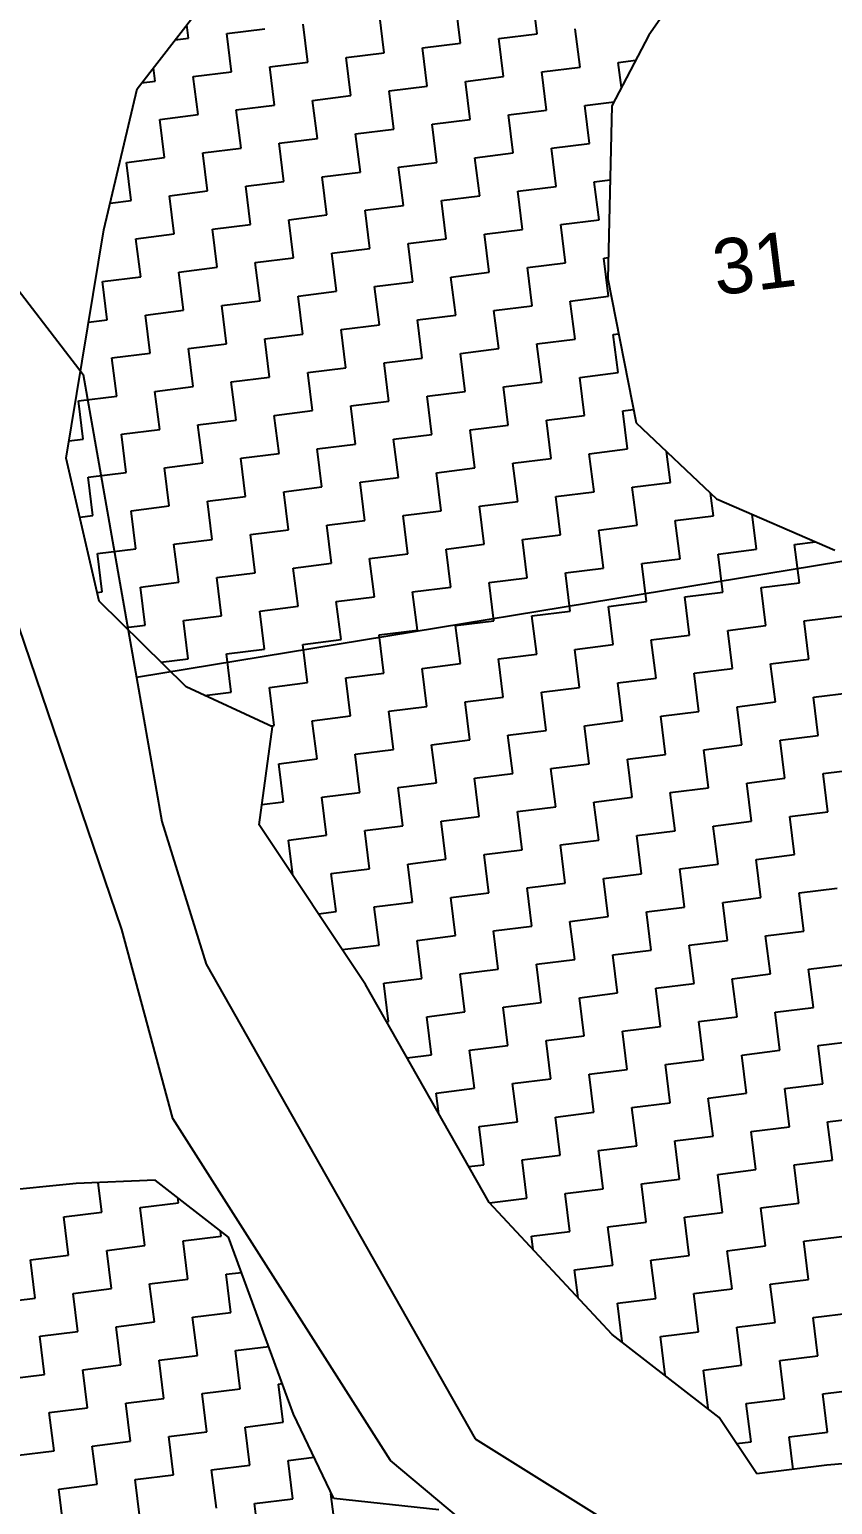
# Model space of a CAD drawing. Header units: metres. Extents: x 290108 to 292128, y 1990044 to 1991719.
# Drawn here: x 291066.2 to 291171.6, y 1990286.6 to 1990480.2 of the extents above; entities that cross this region are included whole.
import ezdxf
from ezdxf.enums import TextEntityAlignment as Align

# ---------------------------------------------------------------- set-up
doc = ezdxf.new("R2010")
doc.units = ezdxf.units.M
doc.header["$MEASUREMENT"] = 0
for name, color, linetype in [('POLY_HATCH', 12, 'Continuous'), ('POLY_PARCEL', 6, 'Continuous'), ('POLY_ROAD', 30, 'Continuous'), ('TEXT_PARCEL', 7, 'Continuous')]:
    doc.layers.add(name, color=color, linetype=linetype)
doc.styles.add('TEXT_MAP', font='')
doc.styles.get('TEXT_MAP').set_extended_font_data('Kruti Dev 050')

msp = doc.modelspace()

# ---------------------------------------------------------------- linework, layer by layer
at = {"layer": 'POLY_HATCH'}
for p, q in [((291152.6, 1990486.74), (291147.5, 1990479.45)), ((291080.36, 1990472.43), (291088.41, 1990482.76)), ((291147.5, 1990479.45), (291142.66, 1990470.18)), ((291076, 1990453.89), (291080.36, 1990472.43)), ((291142.66, 1990470.18), (291142.15, 1990447.46)), ((291071.06, 1990423.95), (291076, 1990453.89)), ((291142.15, 1990447.46), (291145.83, 1990428.59)), ((291145.83, 1990428.59), (291156.41, 1990418.58)), ((291075.39, 1990405.17), (291071.06, 1990423.95)), ((291156.41, 1990418.58), (291171.92, 1990411.84)), ((291086.8, 1990393.92), (291075.39, 1990405.17)), ((291098.12, 1990388.67), (291086.8, 1990393.92)), ((291096.39, 1990375.79), (291098.12, 1990388.67)), ((291110.33, 1990354.86), (291096.39, 1990375.79)), ((291126.56, 1990326.23), (291110.33, 1990354.86)), ((291072.37, 1990328.75), (291054.78, 1990326.99)), ((291082.74, 1990329.17), (291072.37, 1990328.75)), ((291092.36, 1990321.68), (291082.74, 1990329.17)), ((291142.71, 1990308.91), (291126.56, 1990326.23)), ((291100.9, 1990298.44), (291092.36, 1990321.68)), ((291156.74, 1990298), (291142.71, 1990308.91)), ((291106.19, 1990287.37), (291100.9, 1990298.44)), ((291161.66, 1990290.61), (291156.74, 1990298)), ((291186.7, 1990293.06), (291170.85, 1990291.75)), ((291170.85, 1990291.75), (291161.66, 1990290.61)), ((291119.97, 1990285.91), (291106.19, 1990287.37))]:
    msp.add_line(p, q, dxfattribs=at)
at = {"layer": 'POLY_HATCH', "linetype": 'Continuous'}
for p, q in [((291132.85, 1990479.64), (291132.22, 1990484.66)), ((291122.82, 1990478.4), (291122.2, 1990483.41)), ((291087.12, 1990479.04), (291086.9, 1990480.82)), ((291102.78, 1990475.9), (291102.15, 1990480.91)), ((291112.8, 1990477.15), (291112.18, 1990482.16)), ((291085.35, 1990478.82), (291087.12, 1990479.04)), ((291092.13, 1990479.67), (291097.14, 1990480.29)), ((291092.76, 1990474.66), (291092.13, 1990479.67)), ((291127.84, 1990479.02), (291132.85, 1990479.64)), ((291128.46, 1990474.01), (291127.84, 1990479.02)), ((291138.48, 1990475.26), (291137.86, 1990480.27)), ((291107.79, 1990476.53), (291112.8, 1990477.15)), ((291117.81, 1990477.77), (291122.82, 1990478.4)), ((291118.44, 1990472.76), (291117.81, 1990477.77)), ((291082.73, 1990473.41), (291082.51, 1990475.18)), ((291097.77, 1990475.28), (291102.78, 1990475.9)), ((291098.39, 1990470.27), (291097.77, 1990475.28)), ((291108.41, 1990471.52), (291107.79, 1990476.53)), ((291133.47, 1990474.63), (291138.48, 1990475.26)), ((291143.49, 1990475.88), (291145.79, 1990476.16)), ((291143.91, 1990472.57), (291143.49, 1990475.88)), ((291080.96, 1990473.19), (291082.73, 1990473.41)), ((291087.74, 1990474.03), (291092.76, 1990474.66)), ((291088.37, 1990469.02), (291087.74, 1990474.03)), ((291123.45, 1990473.39), (291128.46, 1990474.01)), ((291124.07, 1990468.37), (291123.45, 1990473.39)), ((291134.09, 1990469.62), (291133.47, 1990474.63)), ((291103.4, 1990470.89), (291108.41, 1990471.52)), ((291113.42, 1990472.14), (291118.44, 1990472.76)), ((291114.05, 1990467.13), (291113.42, 1990472.14)), ((291093.38, 1990469.64), (291098.39, 1990470.27)), ((291094, 1990464.63), (291093.38, 1990469.64)), ((291104.03, 1990465.88), (291103.4, 1990470.89)), ((291129.08, 1990469), (291134.09, 1990469.62)), ((291139.11, 1990470.24), (291142.94, 1990470.72)), ((291139.73, 1990465.23), (291139.11, 1990470.24)), ((291083.36, 1990468.4), (291088.37, 1990469.02)), ((291083.98, 1990463.39), (291083.36, 1990468.4)), ((291119.06, 1990467.75), (291124.07, 1990468.37)), ((291119.68, 1990462.74), (291119.06, 1990467.75)), ((291129.71, 1990463.99), (291129.08, 1990469)), ((291099.01, 1990465.26), (291104.03, 1990465.88)), ((291109.04, 1990466.5), (291114.05, 1990467.13)), ((291109.66, 1990461.49), (291109.04, 1990466.5)), ((291078.97, 1990462.76), (291083.98, 1990463.39)), ((291088.99, 1990464.01), (291094, 1990464.63)), ((291089.61, 1990459), (291088.99, 1990464.01)), ((291099.64, 1990460.25), (291099.01, 1990465.26)), ((291124.69, 1990463.36), (291129.71, 1990463.99)), ((291125.32, 1990458.35), (291124.69, 1990463.36)), ((291134.72, 1990464.61), (291139.73, 1990465.23)), ((291135.34, 1990459.6), (291134.72, 1990464.61)), ((291079.59, 1990457.75), (291078.97, 1990462.76)), ((291104.65, 1990460.87), (291109.66, 1990461.49)), ((291114.67, 1990462.12), (291119.68, 1990462.74)), ((291115.3, 1990457.1), (291114.67, 1990462.12)), ((291094.63, 1990459.62), (291099.64, 1990460.25)), ((291095.25, 1990454.61), (291094.63, 1990459.62)), ((291105.27, 1990455.86), (291104.65, 1990460.87)), ((291130.33, 1990458.97), (291135.34, 1990459.6)), ((291140.35, 1990460.22), (291142.44, 1990460.48)), ((291140.98, 1990455.21), (291140.35, 1990460.22)), ((291076.83, 1990457.41), (291079.59, 1990457.75)), ((291084.6, 1990458.38), (291089.61, 1990459)), ((291085.23, 1990453.36), (291084.6, 1990458.38)), ((291120.31, 1990457.73), (291125.32, 1990458.35)), ((291120.93, 1990452.72), (291120.31, 1990457.73)), ((291130.95, 1990453.96), (291130.33, 1990458.97)), ((291100.26, 1990455.23), (291105.27, 1990455.86)), ((291110.28, 1990456.48), (291115.3, 1990457.1)), ((291110.91, 1990451.47), (291110.28, 1990456.48)), ((291090.24, 1990453.99), (291095.25, 1990454.61)), ((291090.86, 1990448.98), (291090.24, 1990453.99)), ((291100.88, 1990450.22), (291100.26, 1990455.23)), ((291125.94, 1990453.34), (291130.95, 1990453.96)), ((291135.96, 1990454.59), (291140.98, 1990455.21)), ((291136.59, 1990449.58), (291135.96, 1990454.59)), ((291080.22, 1990452.74), (291085.23, 1990453.36)), ((291080.84, 1990447.73), (291080.22, 1990452.74)), ((291115.92, 1990452.09), (291120.93, 1990452.72)), ((291116.54, 1990447.08), (291115.92, 1990452.09)), ((291126.56, 1990448.33), (291125.94, 1990453.34)), ((291095.87, 1990449.6), (291100.88, 1990450.22)), ((291105.9, 1990450.85), (291110.91, 1990451.47)), ((291106.52, 1990445.83), (291105.9, 1990450.85)), ((291141.6, 1990450.2), (291142.21, 1990450.28)), ((291142.22, 1990445.19), (291141.6, 1990450.2)), ((291085.85, 1990448.35), (291090.86, 1990448.98)), ((291086.47, 1990443.34), (291085.85, 1990448.35)), ((291096.5, 1990444.59), (291095.87, 1990449.6)), ((291121.55, 1990447.71), (291126.56, 1990448.33)), ((291131.58, 1990448.95), (291136.59, 1990449.58)), ((291132.2, 1990443.94), (291131.58, 1990448.95)), ((291075.83, 1990447.11), (291080.84, 1990447.73)), ((291076.45, 1990442.09), (291075.83, 1990447.11)), ((291111.53, 1990446.46), (291116.54, 1990447.08)), ((291112.15, 1990441.45), (291111.53, 1990446.46)), ((291122.18, 1990442.69), (291121.55, 1990447.71)), ((291091.48, 1990443.96), (291096.5, 1990444.59)), ((291101.51, 1990445.21), (291106.52, 1990445.83)), ((291102.13, 1990440.2), (291101.51, 1990445.21)), ((291137.21, 1990444.56), (291142.22, 1990445.19)), ((291137.83, 1990439.55), (291137.21, 1990444.56)), ((291074, 1990441.79), (291076.45, 1990442.09)), ((291081.46, 1990442.72), (291086.47, 1990443.34)), ((291082.09, 1990437.71), (291081.46, 1990442.72)), ((291092.11, 1990438.95), (291091.48, 1990443.96)), ((291117.17, 1990442.07), (291122.18, 1990442.69)), ((291117.79, 1990437.06), (291117.17, 1990442.07)), ((291127.19, 1990443.32), (291132.2, 1990443.94)), ((291127.81, 1990438.31), (291127.19, 1990443.32)), ((291097.12, 1990439.58), (291102.13, 1990440.2)), ((291107.14, 1990440.82), (291112.15, 1990441.45)), ((291107.77, 1990435.81), (291107.14, 1990440.82)), ((291142.85, 1990440.18), (291143.55, 1990440.26)), ((291143.47, 1990435.16), (291142.85, 1990440.18)), ((291087.1, 1990438.33), (291092.11, 1990438.95)), ((291087.72, 1990433.32), (291087.1, 1990438.33)), ((291097.74, 1990434.56), (291097.12, 1990439.58)), ((291122.8, 1990437.68), (291127.81, 1990438.31)), ((291132.82, 1990438.93), (291137.83, 1990439.55)), ((291133.45, 1990433.92), (291132.82, 1990438.93)), ((291077.07, 1990437.08), (291082.09, 1990437.71)), ((291077.7, 1990432.07), (291077.07, 1990437.08)), ((291112.78, 1990436.44), (291117.79, 1990437.06)), ((291113.4, 1990431.42), (291112.78, 1990436.44)), ((291123.42, 1990432.67), (291122.8, 1990437.68)), ((291092.73, 1990433.94), (291097.74, 1990434.56)), ((291102.75, 1990435.19), (291107.77, 1990435.81)), ((291103.38, 1990430.18), (291102.75, 1990435.19)), ((291138.46, 1990434.54), (291143.47, 1990435.16)), ((291139.08, 1990429.53), (291138.46, 1990434.54)), ((291082.71, 1990432.69), (291087.72, 1990433.32)), ((291083.33, 1990427.68), (291082.71, 1990432.69)), ((291093.36, 1990428.93), (291092.73, 1990433.94)), ((291118.41, 1990432.05), (291123.42, 1990432.67)), ((291128.44, 1990433.29), (291133.45, 1990433.92)), ((291129.06, 1990428.28), (291128.44, 1990433.29)), ((291072.69, 1990431.45), (291077.7, 1990432.07)), ((291073.31, 1990426.44), (291072.69, 1990431.45)), ((291108.39, 1990430.8), (291113.4, 1990431.42)), ((291109.01, 1990425.79), (291108.39, 1990430.8)), ((291119.04, 1990427.04), (291118.41, 1990432.05)), ((291088.34, 1990428.31), (291093.36, 1990428.93)), ((291098.37, 1990429.55), (291103.38, 1990430.18)), ((291098.99, 1990424.54), (291098.37, 1990429.55)), ((291134.07, 1990428.91), (291139.08, 1990429.53)), ((291134.69, 1990423.89), (291134.07, 1990428.91)), ((291144.09, 1990430.15), (291145.49, 1990430.33)), ((291144.72, 1990425.14), (291144.09, 1990430.15)), ((291078.32, 1990427.06), (291083.33, 1990427.68)), ((291078.94, 1990422.05), (291078.32, 1990427.06)), ((291088.97, 1990423.3), (291088.34, 1990428.31)), ((291114.02, 1990426.41), (291119.04, 1990427.04)), ((291124.05, 1990427.66), (291129.06, 1990428.28)), ((291124.67, 1990422.65), (291124.05, 1990427.66)), ((291071.43, 1990426.2), (291073.31, 1990426.44)), ((291104, 1990425.17), (291109.01, 1990425.79)), ((291104.62, 1990420.15), (291104, 1990425.17)), ((291114.65, 1990421.4), (291114.02, 1990426.41)), ((291139.7, 1990424.52), (291144.72, 1990425.14)), ((291150.35, 1990420.75), (291149.85, 1990424.79)), ((291083.96, 1990422.67), (291088.97, 1990423.3)), ((291084.58, 1990417.66), (291083.96, 1990422.67)), ((291093.98, 1990423.92), (291098.99, 1990424.54)), ((291094.6, 1990418.91), (291093.98, 1990423.92)), ((291129.68, 1990423.27), (291134.69, 1990423.89)), ((291130.31, 1990418.26), (291129.68, 1990423.27)), ((291140.33, 1990419.51), (291139.7, 1990424.52)), ((291073.93, 1990421.42), (291078.94, 1990422.05)), ((291074.56, 1990416.41), (291073.93, 1990421.42)), ((291109.64, 1990420.78), (291114.65, 1990421.4)), ((291110.26, 1990415.77), (291109.64, 1990420.78)), ((291119.66, 1990422.02), (291124.67, 1990422.65)), ((291120.28, 1990417.01), (291119.66, 1990422.02)), ((291145.34, 1990420.13), (291150.35, 1990420.75)), ((291089.59, 1990418.28), (291094.6, 1990418.91)), ((291099.61, 1990419.53), (291104.62, 1990420.15)), ((291100.24, 1990414.52), (291099.61, 1990419.53)), ((291135.32, 1990418.88), (291140.33, 1990419.51)), ((291135.94, 1990413.87), (291135.32, 1990418.88)), ((291145.96, 1990415.12), (291145.34, 1990420.13)), ((291155.99, 1990416.37), (291155.62, 1990419.33)), ((291079.57, 1990417.04), (291084.58, 1990417.66)), ((291080.19, 1990412.03), (291079.57, 1990417.04)), ((291090.21, 1990413.27), (291089.59, 1990418.28)), ((291115.27, 1990416.39), (291120.28, 1990417.01)), ((291125.29, 1990417.64), (291130.31, 1990418.26)), ((291125.92, 1990412.63), (291125.29, 1990417.64)), ((291072.85, 1990416.2), (291074.56, 1990416.41)), ((291105.25, 1990415.14), (291110.26, 1990415.77)), ((291105.87, 1990410.13), (291105.25, 1990415.14)), ((291115.89, 1990411.38), (291115.27, 1990416.39)), ((291140.95, 1990414.5), (291145.96, 1990415.12)), ((291150.97, 1990415.74), (291155.99, 1990416.37)), ((291151.6, 1990410.73), (291150.97, 1990415.74)), ((291161.62, 1990411.98), (291161.05, 1990416.56)), ((291085.2, 1990412.65), (291090.21, 1990413.27)), ((291095.23, 1990413.9), (291100.24, 1990414.52)), ((291095.85, 1990408.88), (291095.23, 1990413.9)), ((291130.93, 1990413.25), (291135.94, 1990413.87)), ((291131.55, 1990408.24), (291130.93, 1990413.25)), ((291141.58, 1990409.48), (291140.95, 1990414.5)), ((291075.18, 1990411.4), (291080.19, 1990412.03)), ((291075.8, 1990406.39), (291075.18, 1990411.4)), ((291085.83, 1990407.64), (291085.2, 1990412.65)), ((291110.88, 1990410.75), (291115.89, 1990411.38)), ((291120.91, 1990412), (291125.92, 1990412.63)), ((291121.53, 1990406.99), (291120.91, 1990412)), ((291156.61, 1990411.35), (291161.62, 1990411.98)), ((291157.23, 1990406.34), (291156.61, 1990411.35)), ((291166.63, 1990412.6), (291169.38, 1990412.94)), ((291167.26, 1990407.59), (291166.63, 1990412.6)), ((291100.86, 1990409.51), (291105.87, 1990410.13)), ((291101.48, 1990404.5), (291100.86, 1990409.51)), ((291111.51, 1990405.74), (291110.88, 1990410.75)), ((291136.56, 1990408.86), (291141.58, 1990409.48)), ((291146.59, 1990410.11), (291151.6, 1990410.73)), ((291147.21, 1990405.1), (291146.59, 1990410.11)), ((291080.81, 1990407.01), (291085.83, 1990407.64)), ((291090.84, 1990408.26), (291095.85, 1990408.88)), ((291091.46, 1990403.25), (291090.84, 1990408.26)), ((291126.54, 1990407.61), (291131.55, 1990408.24)), ((291127.16, 1990402.6), (291126.54, 1990407.61)), ((291137.19, 1990403.85), (291136.56, 1990408.86)), ((291162.24, 1990406.97), (291167.26, 1990407.59)), ((291075.13, 1990406.31), (291075.8, 1990406.39)), ((291081.44, 1990402), (291080.81, 1990407.01)), ((291106.5, 1990405.12), (291111.51, 1990405.74)), ((291116.52, 1990406.37), (291121.53, 1990406.99)), ((291117.14, 1990401.36), (291116.52, 1990406.37)), ((291152.22, 1990405.72), (291157.23, 1990406.34)), ((291152.84, 1990400.71), (291152.22, 1990405.72)), ((291162.87, 1990401.96), (291162.24, 1990406.97)), ((291096.47, 1990403.87), (291101.48, 1990404.5)), ((291097.1, 1990398.86), (291096.47, 1990403.87)), ((291107.12, 1990400.11), (291106.5, 1990405.12)), ((291132.18, 1990403.23), (291137.19, 1990403.85)), ((291142.2, 1990404.47), (291147.21, 1990405.1)), ((291142.82, 1990399.46), (291142.2, 1990404.47)), ((291078.92, 1990401.69), (291081.44, 1990402)), ((291086.45, 1990402.63), (291091.46, 1990403.25)), ((291087.07, 1990397.61), (291086.45, 1990402.63)), ((291122.15, 1990401.98), (291127.16, 1990402.6)), ((291122.78, 1990396.97), (291122.15, 1990401.98)), ((291132.8, 1990398.21), (291132.18, 1990403.23)), ((291157.86, 1990401.33), (291162.87, 1990401.96)), ((291167.88, 1990402.58), (291172.89, 1990403.2)), ((291168.5, 1990397.57), (291167.88, 1990402.58)), ((291102.11, 1990399.49), (291107.12, 1990400.11)), ((291102.73, 1990394.47), (291102.11, 1990399.49)), ((291112.13, 1990400.73), (291117.14, 1990401.36)), ((291112.75, 1990395.72), (291112.13, 1990400.73)), ((291137.81, 1990398.84), (291142.82, 1990399.46)), ((291147.83, 1990400.08), (291152.84, 1990400.71)), ((291148.46, 1990395.07), (291147.83, 1990400.08)), ((291158.48, 1990396.32), (291157.86, 1990401.33)), ((291083.5, 1990397.17), (291087.07, 1990397.61)), ((291092.08, 1990398.24), (291097.1, 1990398.86)), ((291092.71, 1990393.23), (291092.08, 1990398.24)), ((291127.79, 1990397.59), (291132.8, 1990398.21)), ((291128.41, 1990392.58), (291127.79, 1990397.59)), ((291138.43, 1990393.83), (291137.81, 1990398.84)), ((291163.49, 1990396.94), (291168.5, 1990397.57)), ((291107.74, 1990395.1), (291112.75, 1990395.72)), ((291117.77, 1990396.34), (291122.78, 1990396.97)), ((291118.39, 1990391.33), (291117.77, 1990396.34)), ((291153.47, 1990395.7), (291158.48, 1990396.32)), ((291154.09, 1990390.69), (291153.47, 1990395.7)), ((291164.11, 1990391.93), (291163.49, 1990396.94)), ((291097.72, 1990393.85), (291102.73, 1990394.47)), ((291098.34, 1990388.84), (291097.72, 1990393.85)), ((291108.37, 1990390.09), (291107.74, 1990395.1)), ((291133.42, 1990393.2), (291138.43, 1990393.83)), ((291143.45, 1990394.45), (291148.46, 1990395.07)), ((291144.07, 1990389.44), (291143.45, 1990394.45)), ((291089.23, 1990392.79), (291092.71, 1990393.23)), ((291123.4, 1990391.96), (291128.41, 1990392.58)), ((291124.02, 1990386.94), (291123.4, 1990391.96)), ((291134.05, 1990388.19), (291133.42, 1990393.2)), ((291159.1, 1990391.31), (291164.11, 1990391.93)), ((291169.13, 1990392.56), (291174.14, 1990393.18)), ((291169.75, 1990387.54), (291169.13, 1990392.56)), ((291103.35, 1990389.46), (291108.37, 1990390.09)), ((291113.38, 1990390.71), (291118.39, 1990391.33)), ((291114, 1990385.7), (291113.38, 1990390.71)), ((291149.08, 1990390.06), (291154.09, 1990390.69)), ((291149.7, 1990385.05), (291149.08, 1990390.06)), ((291159.73, 1990386.3), (291159.1, 1990391.31)), ((291097.87, 1990388.78), (291098.34, 1990388.84)), ((291103.98, 1990384.45), (291103.35, 1990389.46)), ((291129.03, 1990387.57), (291134.05, 1990388.19)), ((291139.06, 1990388.81), (291144.07, 1990389.44)), ((291139.68, 1990383.8), (291139.06, 1990388.81)), ((291119.01, 1990386.32), (291124.02, 1990386.94)), ((291119.64, 1990381.31), (291119.01, 1990386.32)), ((291129.66, 1990382.56), (291129.03, 1990387.57)), ((291154.72, 1990385.67), (291159.73, 1990386.3)), ((291164.74, 1990386.92), (291169.75, 1990387.54)), ((291165.36, 1990381.91), (291164.74, 1990386.92)), ((291098.97, 1990383.83), (291103.98, 1990384.45)), ((291108.99, 1990385.07), (291114, 1990385.7)), ((291109.61, 1990380.06), (291108.99, 1990385.07)), ((291144.69, 1990384.43), (291149.7, 1990385.05)), ((291145.32, 1990379.42), (291144.69, 1990384.43)), ((291155.34, 1990380.66), (291154.72, 1990385.67)), ((291099.59, 1990378.82), (291098.97, 1990383.83)), ((291124.65, 1990381.93), (291129.66, 1990382.56)), ((291134.67, 1990383.18), (291139.68, 1990383.8)), ((291135.29, 1990378.17), (291134.67, 1990383.18)), ((291170.37, 1990382.53), (291175.38, 1990383.16)), ((291171, 1990377.52), (291170.37, 1990382.53)), ((291114.62, 1990380.69), (291119.64, 1990381.31)), ((291115.25, 1990375.67), (291114.62, 1990380.69)), ((291125.27, 1990376.92), (291124.65, 1990381.93)), ((291150.33, 1990380.04), (291155.34, 1990380.66)), ((291160.35, 1990381.29), (291165.36, 1990381.91)), ((291160.97, 1990376.27), (291160.35, 1990381.29)), ((291096.75, 1990378.46), (291099.59, 1990378.82)), ((291104.6, 1990379.44), (291109.61, 1990380.06)), ((291105.22, 1990374.43), (291104.6, 1990379.44)), ((291130.28, 1990377.55), (291135.29, 1990378.17)), ((291140.3, 1990378.79), (291145.32, 1990379.42)), ((291140.93, 1990373.78), (291140.3, 1990378.79)), ((291150.95, 1990375.03), (291150.33, 1990380.04)), ((291120.26, 1990376.3), (291125.27, 1990376.92)), ((291120.88, 1990371.29), (291120.26, 1990376.3)), ((291130.91, 1990372.53), (291130.28, 1990377.55)), ((291155.96, 1990375.65), (291160.97, 1990376.27)), ((291165.99, 1990376.9), (291171, 1990377.52)), ((291166.61, 1990371.89), (291165.99, 1990376.9)), ((291100.21, 1990373.8), (291105.22, 1990374.43)), ((291110.24, 1990375.05), (291115.25, 1990375.67)), ((291110.86, 1990370.04), (291110.24, 1990375.05)), ((291145.94, 1990374.4), (291150.95, 1990375.03)), ((291146.56, 1990369.39), (291145.94, 1990374.4)), ((291156.59, 1990370.64), (291155.96, 1990375.65)), ((291100.79, 1990369.18), (291100.21, 1990373.8)), ((291125.89, 1990371.91), (291130.91, 1990372.53)), ((291135.92, 1990373.16), (291140.93, 1990373.78)), ((291136.54, 1990368.15), (291135.92, 1990373.16)), ((291115.87, 1990370.66), (291120.88, 1990371.29)), ((291116.49, 1990365.65), (291115.87, 1990370.66)), ((291126.52, 1990366.9), (291125.89, 1990371.91)), ((291151.57, 1990370.02), (291156.59, 1990370.64)), ((291161.6, 1990371.26), (291166.61, 1990371.89)), ((291162.22, 1990366.25), (291161.6, 1990371.26)), ((291105.85, 1990369.42), (291110.86, 1990370.04)), ((291106.47, 1990364.41), (291105.85, 1990369.42)), ((291141.55, 1990368.77), (291146.56, 1990369.39)), ((291142.17, 1990363.76), (291141.55, 1990368.77)), ((291152.2, 1990365), (291151.57, 1990370.02)), ((291121.51, 1990366.28), (291126.52, 1990366.9)), ((291131.53, 1990367.52), (291136.54, 1990368.15)), ((291132.15, 1990362.51), (291131.53, 1990367.52)), ((291167.23, 1990366.88), (291172.24, 1990367.5)), ((291167.86, 1990361.86), (291167.23, 1990366.88)), ((291111.48, 1990365.03), (291116.49, 1990365.65)), ((291112.11, 1990360.02), (291111.48, 1990365.03)), ((291122.13, 1990361.26), (291121.51, 1990366.28)), ((291147.19, 1990364.38), (291152.2, 1990365)), ((291157.21, 1990365.63), (291162.22, 1990366.25)), ((291157.83, 1990360.62), (291157.21, 1990365.63)), ((291104.16, 1990364.12), (291106.47, 1990364.41)), ((291137.16, 1990363.13), (291142.17, 1990363.76)), ((291137.79, 1990358.12), (291137.16, 1990363.13)), ((291147.81, 1990359.37), (291147.19, 1990364.38)), ((291117.12, 1990360.64), (291122.13, 1990361.26)), ((291127.14, 1990361.89), (291132.15, 1990362.51)), ((291127.76, 1990356.88), (291127.14, 1990361.89)), ((291162.84, 1990361.24), (291167.86, 1990361.86)), ((291163.47, 1990356.23), (291162.84, 1990361.24)), ((291107.29, 1990359.42), (291112.11, 1990360.02)), ((291117.74, 1990355.63), (291117.12, 1990360.64)), ((291142.8, 1990358.75), (291147.81, 1990359.37)), ((291152.82, 1990359.99), (291157.83, 1990360.62)), ((291153.44, 1990354.98), (291152.82, 1990359.99)), ((291122.75, 1990356.25), (291127.76, 1990356.88)), ((291132.78, 1990357.5), (291137.79, 1990358.12)), ((291133.4, 1990352.49), (291132.78, 1990357.5)), ((291143.42, 1990353.74), (291142.8, 1990358.75)), ((291168.48, 1990356.85), (291173.49, 1990357.48)), ((291169.1, 1990351.84), (291168.48, 1990356.85)), ((291112.73, 1990355.01), (291117.74, 1990355.63)), ((291113.35, 1990349.99), (291112.73, 1990355.01)), ((291123.38, 1990351.24), (291122.75, 1990356.25)), ((291148.43, 1990354.36), (291153.44, 1990354.98)), ((291158.46, 1990355.61), (291163.47, 1990356.23)), ((291159.08, 1990350.59), (291158.46, 1990355.61)), ((291138.41, 1990353.11), (291143.42, 1990353.74)), ((291139.03, 1990348.1), (291138.41, 1990353.11)), ((291149.06, 1990349.35), (291148.43, 1990354.36)), ((291118.36, 1990350.62), (291123.38, 1990351.24)), ((291128.39, 1990351.86), (291133.4, 1990352.49)), ((291129.01, 1990346.85), (291128.39, 1990351.86)), ((291164.09, 1990351.22), (291169.1, 1990351.84)), ((291164.71, 1990346.21), (291164.09, 1990351.22)), ((291113.1, 1990349.96), (291113.35, 1990349.99)), ((291118.99, 1990345.61), (291118.36, 1990350.62)), ((291144.05, 1990348.72), (291149.06, 1990349.35)), ((291154.07, 1990349.97), (291159.08, 1990350.59)), ((291154.69, 1990344.96), (291154.07, 1990349.97)), ((291134.02, 1990347.48), (291139.03, 1990348.1)), ((291134.65, 1990342.47), (291134.02, 1990347.48)), ((291144.67, 1990343.71), (291144.05, 1990348.72)), ((291169.73, 1990346.83), (291174.74, 1990347.45)), ((291115.8, 1990345.21), (291118.99, 1990345.61)), ((291124, 1990346.23), (291129.01, 1990346.85)), ((291124.62, 1990341.22), (291124, 1990346.23)), ((291159.7, 1990345.58), (291164.71, 1990346.21)), ((291160.33, 1990340.57), (291159.7, 1990345.58)), ((291170.35, 1990341.82), (291169.73, 1990346.83)), ((291139.66, 1990343.09), (291144.67, 1990343.71)), ((291149.68, 1990344.34), (291154.69, 1990344.96)), ((291150.3, 1990339.32), (291149.68, 1990344.34)), ((291129.63, 1990341.84), (291134.65, 1990342.47)), ((291130.26, 1990336.83), (291129.63, 1990341.84)), ((291140.28, 1990338.08), (291139.66, 1990343.09)), ((291165.34, 1990341.19), (291170.35, 1990341.82)), ((291119.61, 1990340.59), (291124.62, 1990341.22)), ((291119.95, 1990337.89), (291119.61, 1990340.59)), ((291155.31, 1990339.95), (291160.33, 1990340.57)), ((291155.94, 1990334.94), (291155.31, 1990339.95)), ((291165.96, 1990336.18), (291165.34, 1990341.19)), ((291135.27, 1990337.45), (291140.28, 1990338.08)), ((291145.29, 1990338.7), (291150.3, 1990339.32)), ((291145.92, 1990333.69), (291145.29, 1990338.7)), ((291125.25, 1990336.21), (291130.26, 1990336.83)), ((291125.87, 1990331.2), (291125.25, 1990336.21)), ((291135.89, 1990332.44), (291135.27, 1990337.45)), ((291160.95, 1990335.56), (291165.96, 1990336.18)), ((291161.57, 1990330.55), (291160.95, 1990335.56)), ((291170.97, 1990336.81), (291175.98, 1990337.43)), ((291171.6, 1990331.8), (291170.97, 1990336.81)), ((291140.9, 1990333.07), (291145.92, 1990333.69)), ((291150.93, 1990334.31), (291155.94, 1990334.94)), ((291151.55, 1990329.3), (291150.93, 1990334.31)), ((291130.88, 1990331.82), (291135.89, 1990332.44)), ((291131.5, 1990326.81), (291130.88, 1990331.82)), ((291141.53, 1990328.05), (291140.9, 1990333.07)), ((291166.58, 1990331.17), (291171.6, 1990331.8)), ((291123.88, 1990330.95), (291125.87, 1990331.2)), ((291156.56, 1990329.92), (291161.57, 1990330.55)), ((291157.19, 1990324.91), (291156.56, 1990329.92)), ((291167.21, 1990326.16), (291166.58, 1990331.17)), ((291075.76, 1990324.96), (291075.27, 1990328.87)), ((291136.52, 1990327.43), (291141.53, 1990328.05)), ((291146.54, 1990328.68), (291151.55, 1990329.3)), ((291147.16, 1990323.67), (291146.54, 1990328.68)), ((291080.77, 1990325.58), (291085.78, 1990326.21)), ((291085.78, 1990326.21), (291085.7, 1990326.87)), ((291126.59, 1990326.2), (291131.5, 1990326.81)), ((291137.14, 1990322.42), (291136.52, 1990327.43)), ((291162.2, 1990325.54), (291167.21, 1990326.16)), ((291070.74, 1990324.34), (291075.76, 1990324.96)), ((291071.37, 1990319.33), (291070.74, 1990324.34)), ((291081.39, 1990320.57), (291080.77, 1990325.58)), ((291152.17, 1990324.29), (291157.19, 1990324.91)), ((291152.8, 1990319.28), (291152.17, 1990324.29)), ((291162.82, 1990320.53), (291162.2, 1990325.54)), ((291091.41, 1990321.82), (291091.33, 1990322.49)), ((291132.13, 1990321.8), (291137.14, 1990322.42)), ((291142.15, 1990323.04), (291147.16, 1990323.67)), ((291142.77, 1990318.03), (291142.15, 1990323.04)), ((291076.38, 1990319.95), (291081.39, 1990320.57)), ((291086.4, 1990321.2), (291091.41, 1990321.82)), ((291087.03, 1990316.19), (291086.4, 1990321.2)), ((291132.35, 1990320.02), (291132.13, 1990321.8)), ((291157.81, 1990319.9), (291162.82, 1990320.53)), ((291167.83, 1990321.15), (291172.84, 1990321.77)), ((291168.46, 1990316.14), (291167.83, 1990321.15)), ((291066.36, 1990318.7), (291071.37, 1990319.33)), ((291066.98, 1990313.69), (291066.36, 1990318.7)), ((291077, 1990314.94), (291076.38, 1990319.95)), ((291147.79, 1990318.66), (291152.8, 1990319.28)), ((291148.41, 1990313.64), (291147.79, 1990318.66)), ((291158.43, 1990314.89), (291157.81, 1990319.9)), ((291092.04, 1990316.81), (291094.06, 1990317.06)), ((291092.66, 1990311.8), (291092.04, 1990316.81)), ((291137.76, 1990317.41), (291142.77, 1990318.03)), ((291138.22, 1990313.73), (291137.76, 1990317.41)), ((291071.99, 1990314.31), (291077, 1990314.94)), ((291072.61, 1990309.3), (291071.99, 1990314.31)), ((291082.01, 1990315.56), (291087.03, 1990316.19)), ((291082.64, 1990310.55), (291082.01, 1990315.56)), ((291153.42, 1990314.27), (291158.43, 1990314.89)), ((291154.04, 1990309.26), (291153.42, 1990314.27)), ((291163.44, 1990315.51), (291168.46, 1990316.14)), ((291164.07, 1990310.5), (291163.44, 1990315.51)), ((291061.97, 1990313.07), (291066.98, 1990313.69)), ((291143.4, 1990313.02), (291148.41, 1990313.64)), ((291144.02, 1990308.01), (291143.4, 1990313.02)), ((291077.63, 1990309.93), (291082.64, 1990310.55)), ((291087.65, 1990311.17), (291092.66, 1990311.8)), ((291088.27, 1990306.16), (291087.65, 1990311.17)), ((291159.06, 1990309.88), (291164.07, 1990310.5)), ((291169.08, 1990311.13), (291174.09, 1990311.75)), ((291169.7, 1990306.11), (291169.08, 1990311.13)), ((291067.6, 1990308.68), (291072.61, 1990309.3)), ((291068.23, 1990303.67), (291067.6, 1990308.68)), ((291078.25, 1990304.92), (291077.63, 1990309.93)), ((291149.03, 1990308.63), (291154.04, 1990309.26)), ((291149.66, 1990303.62), (291149.03, 1990308.63)), ((291159.68, 1990304.87), (291159.06, 1990309.88)), ((291093.28, 1990306.79), (291097.64, 1990307.33)), ((291093.91, 1990301.77), (291093.28, 1990306.79)), ((291143.9, 1990307.99), (291144.02, 1990308.01)), ((291073.24, 1990304.29), (291078.25, 1990304.92)), ((291083.26, 1990305.54), (291088.27, 1990306.16)), ((291083.88, 1990300.53), (291083.26, 1990305.54)), ((291154.67, 1990304.24), (291159.68, 1990304.87)), ((291164.69, 1990305.49), (291169.7, 1990306.11)), ((291165.31, 1990300.48), (291164.69, 1990305.49)), ((291063.22, 1990303.05), (291068.23, 1990303.67)), ((291073.86, 1990299.28), (291073.24, 1990304.29)), ((291149.53, 1990303.61), (291149.66, 1990303.62)), ((291155.29, 1990299.23), (291154.67, 1990304.24)), ((291088.9, 1990301.15), (291093.91, 1990301.77)), ((291089.52, 1990296.14), (291088.9, 1990301.15)), ((291098.92, 1990302.4), (291099.42, 1990302.46)), ((291099.54, 1990297.39), (291098.92, 1990302.4)), ((291170.33, 1990301.1), (291175.34, 1990301.73)), ((291170.95, 1990296.09), (291170.33, 1990301.1)), ((291068.85, 1990298.66), (291073.86, 1990299.28)), ((291078.87, 1990299.9), (291083.88, 1990300.53)), ((291079.5, 1990294.89), (291078.87, 1990299.9)), ((291155.17, 1990299.22), (291155.29, 1990299.23)), ((291160.3, 1990299.86), (291165.31, 1990300.48)), ((291160.93, 1990294.84), (291160.3, 1990299.86)), ((291069.47, 1990293.65), (291068.85, 1990298.66)), ((291094.53, 1990296.76), (291099.54, 1990297.39)), ((291084.51, 1990295.52), (291089.52, 1990296.14)), ((291085.13, 1990290.5), (291084.51, 1990295.52)), ((291095.15, 1990291.75), (291094.53, 1990296.76)), ((291165.94, 1990295.47), (291170.95, 1990296.09)), ((291166.47, 1990291.21), (291165.94, 1990295.47)), ((291064.46, 1990293.02), (291069.47, 1990293.65)), ((291074.48, 1990294.27), (291079.5, 1990294.89)), ((291075.11, 1990289.26), (291074.48, 1990294.27)), ((291159, 1990294.61), (291160.93, 1990294.84)), ((291090.14, 1990291.13), (291095.15, 1990291.75)), ((291090.77, 1990286.12), (291090.14, 1990291.13)), ((291100.17, 1990292.37), (291103.59, 1990292.8)), ((291100.79, 1990287.36), (291100.17, 1990292.37)), ((291070.1, 1990288.63), (291075.11, 1990289.26)), ((291080.12, 1990289.88), (291085.13, 1990290.5)), ((291080.74, 1990284.87), (291080.12, 1990289.88)), ((291070.72, 1990283.62), (291070.1, 1990288.63)), ((291095.78, 1990286.74), (291100.79, 1990287.36)), ((291105.8, 1990287.99), (291105.89, 1990288)), ((291106.42, 1990282.98), (291105.8, 1990287.99)), ((291096.4, 1990281.73), (291095.78, 1990286.74))]:
    msp.add_line(p, q, dxfattribs=at)
at = {"layer": 'POLY_PARCEL'}
msp.add_line((291186.38, 1990412.58), (291080.29, 1990395.16), dxfattribs=at)
at = {"layer": 'POLY_ROAD'}
for p, q in [((291038.71, 1990479.91), (291073.31, 1990434.9)), ((291078.36, 1990362.08), (291050, 1990445.44)), ((291073.31, 1990434.9), (291080.29, 1990395.16)), ((291080.29, 1990395.16), (291083.61, 1990376.25)), ((291083.61, 1990376.25), (291089.44, 1990357.5)), ((291085.04, 1990337.24), (291078.36, 1990362.08)), ((291089.44, 1990357.5), (291124.74, 1990295.23)), ((291113.6, 1990292.35), (291085.04, 1990337.24)), ((291124.74, 1990295.23), (291150.74, 1990278.99)), ((291145.94, 1990265.41), (291113.6, 1990292.35))]:
    msp.add_line(p, q, dxfattribs=at)

# ---------------------------------------------------------------- texts
at = {"layer": 'TEXT_PARCEL', "style": 'TEXT_MAP'}
msp.add_text('31', height=7.272, rotation=7.0915, dxfattribs=at).set_placement((291161.3, 1990449.55), align=Align.MIDDLE)

doc.saveas('drawing.dxf')
